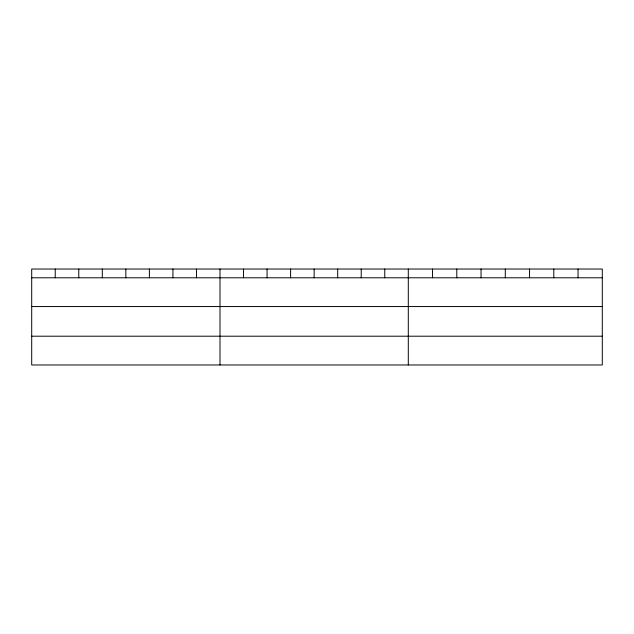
<?xml version="1.0" encoding="UTF-8"?>
<svg xmlns="http://www.w3.org/2000/svg" width="634" height="634" viewBox="0 0 634 634"><rect width="100%" height="100%" fill="white"/><g stroke="black" fill="none" stroke-linecap="round" stroke-linejoin="round"><path stroke-width="0.95" d="M602.3 306.555L602.3 269.03L31.7 269.03L31.7 364.97L602.3 364.97L602.3 306.555L31.7 306.555M31.7 277.787L602.3 277.787M31.7 336.202L602.3 336.202M578.049 269.03L578.049 277.787M553.799 269.03L553.799 277.787M529.548 269.03L529.548 277.787M505.298 269.03L505.298 277.787M481.048 269.03L481.048 277.787M456.797 269.03L456.797 277.787M432.546 269.03L432.546 277.787M408.296 269.03L408.296 364.97M384.759 269.03L384.759 277.787M361.221 269.03L361.221 277.787M337.684 269.03L337.684 277.787M314.147 269.03L314.147 277.787M290.61 269.03L290.61 277.787M267.072 269.03L267.072 277.787M243.535 269.03L243.535 277.787M219.998 269.03L219.998 364.97M196.461 269.03L196.461 277.787M172.923 269.03L172.923 277.787M149.386 269.03L149.386 277.787M125.849 269.03L125.849 277.787M102.312 269.03L102.312 277.787M78.775 269.03L78.775 277.787M55.237 269.03L55.237 277.787"/></g></svg>
